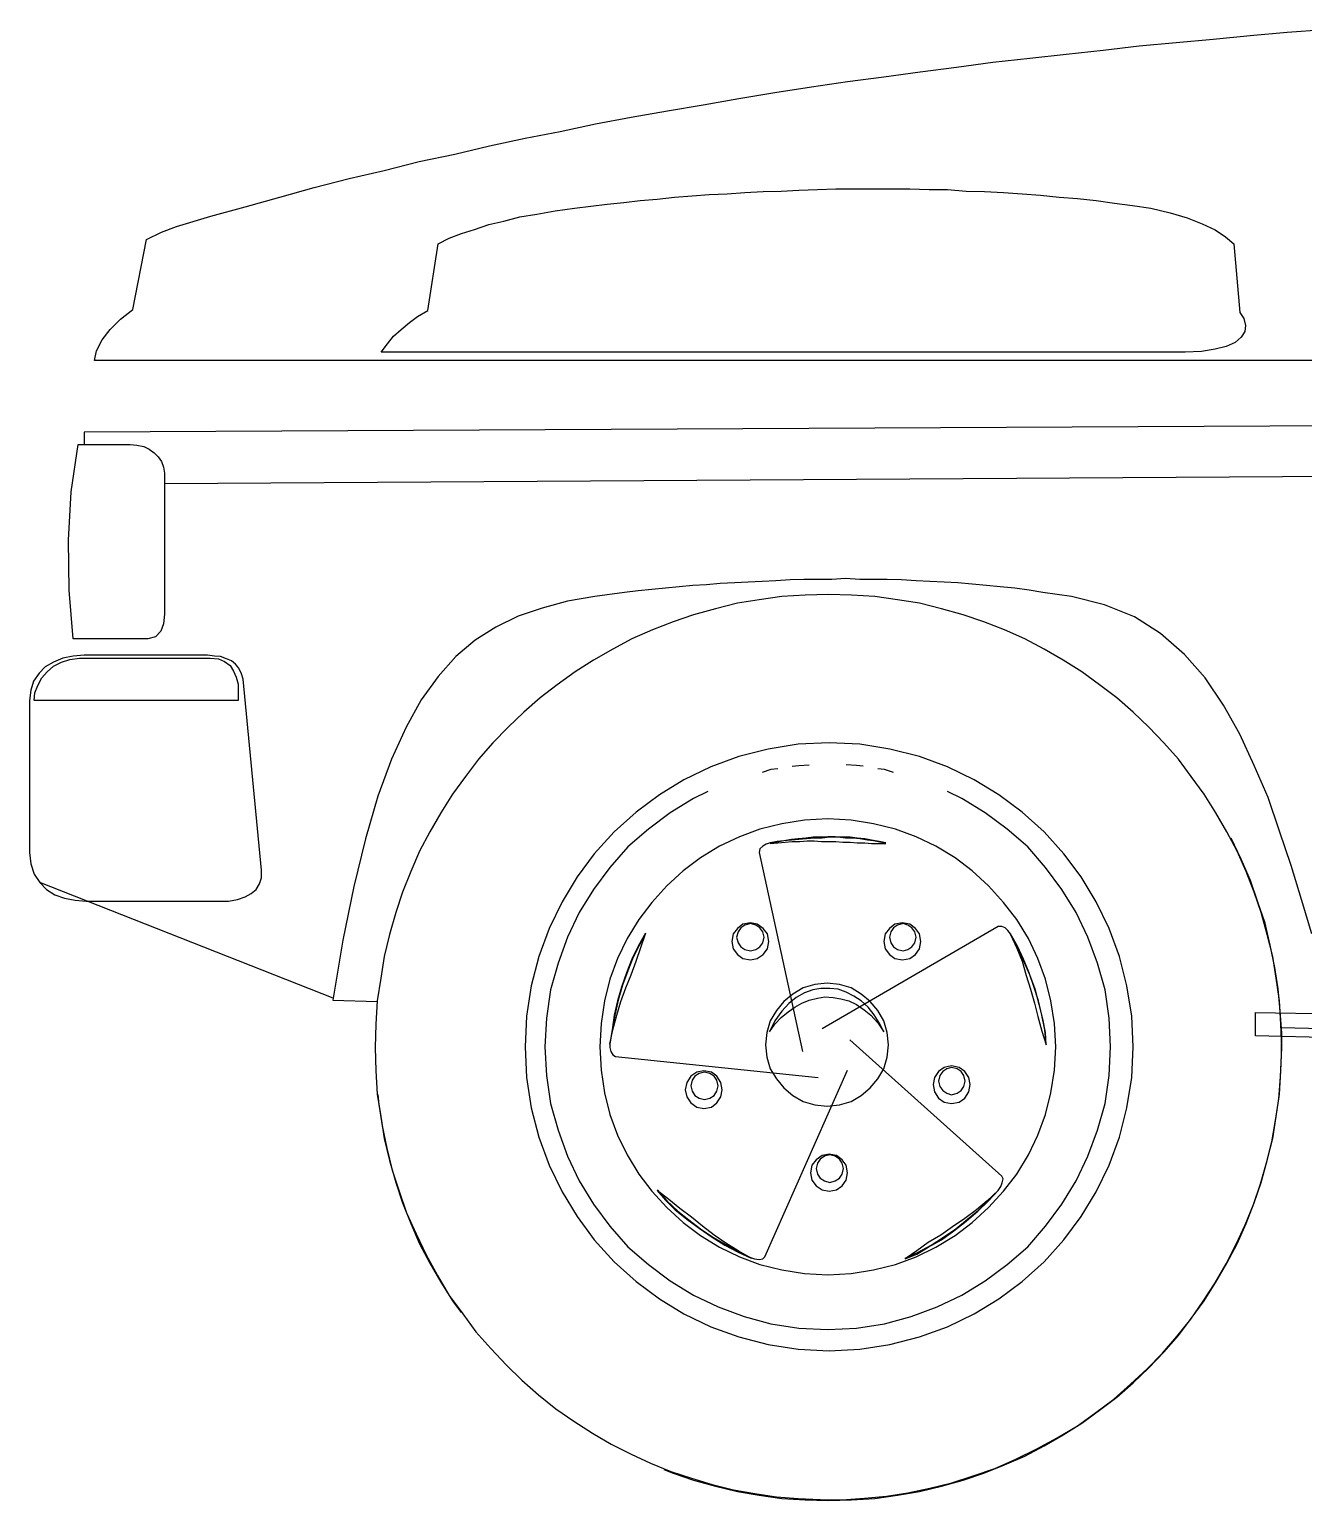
# Model space of a CAD drawing. Header units: millimetres. Extents: x 116290 to 180258, y 22146 to 121276.
# Drawn here: x 120765 to 121988, y 48615 to 50027 of the extents above; entities that cross this region are included whole.
import ezdxf

# ---------------------------------------------------------------- set-up
doc = ezdxf.new("R2010")
doc.units = ezdxf.units.MM

# ---------------------------------------------------------------- blocks, each defined once
blk = doc.blocks.new('A$C0482550F')
for p, q in [((1207.3, 1410), (1242.8, 1412.6)), ((1065.4, 1396.9), (1100.9, 1400.2)), ((1100.9, 1400.2), (1136.4, 1403.4)), ((1136.4, 1403.4), (1171.9, 1406.7)), ((1171.9, 1406.7), (1207.3, 1410)), ((924.7, 1381.1), (960.2, 1385)), ((960.2, 1385), (995.1, 1389)), ((995.1, 1389), (1030.6, 1392.9)), ((1030.6, 1392.9), (1065.4, 1396.9)), ((820.2, 1367.3), (855.1, 1371.9)), ((855.1, 1371.9), (889.9, 1376.5)), ((889.9, 1376.5), (924.7, 1381.1)), ((715.7, 1352.2), (750.6, 1357.4)), ((750.6, 1357.4), (785.4, 1362.7)), ((785.4, 1362.7), (820.2, 1367.3)), ((646.7, 1340.4), (680.9, 1346.3)), ((680.9, 1346.3), (715.7, 1352.2)), ((543.5, 1321.9), (577.7, 1328.5)), ((577.7, 1328.5), (612.5, 1334.4)), ((612.5, 1334.4), (646.7, 1340.4)), ((475.8, 1308.2), (509.4, 1314.7)), ((509.4, 1314.7), (543.5, 1321.9)), ((408.2, 1293), (441.7, 1300.9)), ((441.7, 1300.9), (475.8, 1308.2)), ((340.4, 1277.2), (374, 1285.8)), ((374, 1285.8), (408.2, 1293)), ((306.9, 1269.4), (340.4, 1277.2)), ((240.5, 1251.6), (273.4, 1260.8)), ((273.4, 1260.8), (306.9, 1269.4)), ((704.5, 1256.9), (721.6, 1257.5)), ((721.6, 1257.5), (738.7, 1258.2)), ((738.7, 1258.2), (756.5, 1258.9)), ((756.5, 1258.9), (774.2, 1259.5)), ((774.2, 1259.5), (792, 1259.5)), ((792, 1259.5), (809.7, 1259.5)), ((809.7, 1259.5), (827.5, 1259.5)), ((827.5, 1259.5), (845.2, 1259.5)), ((845.2, 1259.5), (863.6, 1258.9)), ((863.6, 1258.9), (881.4, 1258.9)), ((881.4, 1258.9), (899.1, 1257.5)), ((899.1, 1257.5), (916.9, 1256.9)), ((207, 1242.4), (240.5, 1251.6)), ((538.9, 1243.1), (554.7, 1245)), ((554.7, 1245), (570.5, 1246.4)), ((570.5, 1246.4), (586.3, 1248.3)), ((586.3, 1248.3), (602.7, 1249.6)), ((602.7, 1249.6), (619.1, 1251.6)), ((619.1, 1251.6), (636.2, 1252.9)), ((636.2, 1252.9), (652.6, 1254.2)), ((652.6, 1254.2), (669.7, 1254.9)), ((669.7, 1254.9), (686.8, 1256.2)), ((686.8, 1256.2), (704.5, 1256.9)), ((916.9, 1256.9), (935.2, 1256.2)), ((935.2, 1256.2), (953, 1254.9)), ((953, 1254.9), (970.7, 1253.6)), ((970.7, 1253.6), (988.5, 1251.6)), ((988.5, 1251.6), (1006.2, 1250.3)), ((1006.2, 1250.3), (1024, 1248.3)), ((1024, 1248.3), (1041.7, 1245.7)), ((1041.7, 1245.7), (1058.8, 1243.7)), ((1058.8, 1243.7), (1076.6, 1241.1)), ((141.3, 1223.4), (174.2, 1233.2)), ((174.2, 1233.2), (207, 1242.4)), ((455.5, 1228.6), (470.6, 1232.6)), ((470.6, 1232.6), (487, 1235.2)), ((487, 1235.2), (504.8, 1238.5)), ((504.8, 1238.5), (523.2, 1241.1)), ((523.2, 1241.1), (538.9, 1243.1)), ((1076.6, 1241.1), (1095, 1236.5)), ((1095, 1236.5), (1111.4, 1231.9)), ((1111.4, 1231.9), (1125.8, 1226)), ((112.4, 1210.9), (126.8, 1218.1)), ((126.8, 1218.1), (141.3, 1223.4)), ((402.9, 1212.2), (414.7, 1216.8)), ((414.7, 1216.8), (427.2, 1220.7)), ((427.2, 1220.7), (441, 1225.3)), ((441, 1225.3), (455.5, 1228.6)), ((1125.8, 1226), (1138.3, 1220.1)), ((1138.3, 1220.1), (1148.2, 1213.5)), ((99.2, 1143.6), (112.4, 1210.9)), ((382.5, 1142.9), (392.4, 1206.9)), ((392.4, 1206.9), (402.9, 1212.2)), ((1148.2, 1213.5), (1156.1, 1206.9)), ((1156.1, 1206.9), (1162, 1141)), ((77.5, 1124.5), (87.4, 1134.4)), ((87.4, 1134.4), (99.2, 1143.6)), ((356.9, 1124.5), (364.8, 1131.1)), ((364.8, 1131.1), (372.6, 1137)), ((372.6, 1137), (382.5, 1142.9)), ((1162, 1141), (1165.9, 1135)), ((1165.9, 1135), (1167.3, 1128.5)), ((69.7, 1114.7), (77.5, 1124.5)), ((343.7, 1110.7), (349.6, 1118)), ((349.6, 1118), (356.9, 1124.5)), ((1163.3, 1117.3), (1157.4, 1112)), ((1166.6, 1122.6), (1163.3, 1117.3)), ((1167.3, 1128.5), (1166.6, 1122.6)), ((62.4, 1094.9), (64.4, 1104.1)), ((64.4, 1104.1), (69.7, 1114.7)), ((337.8, 1102.8), (343.7, 1110.7)), ((1109.4, 1102.8), (337.8, 1102.8)), ((1125.2, 1103.5), (1109.4, 1102.8)), ((1138.3, 1105.5), (1125.2, 1103.5)), ((1148.9, 1108.1), (1138.3, 1105.5)), ((1157.4, 1112), (1148.9, 1108.1)), ((2323.6, 1094.9), (62.4, 1094.9)), ((2322.9, 1037.3), (52.6, 1025.9)), ((52.6, 1025.9), (52.4, 1014.1)), ((40.1, 968.8), (46.7, 1014.1)), ((46.7, 1014.1), (96.6, 1014.1)), ((96.6, 1014.1), (103.2, 1013.4)), ((103.2, 1013.4), (109.7, 1012.1)), ((109.7, 1012.1), (115, 1009.5)), ((115, 1009.5), (119.6, 1006.2)), ((119.6, 1006.2), (123.6, 1002.3)), ((123.6, 1002.3), (126.8, 997.7)), ((126.8, 997.7), (128.8, 992.4)), ((128.8, 992.4), (129.5, 986.5)), ((129.5, 976.5), (2322.3, 990.4)), ((129.5, 986.5), (129.5, 851.1)), ((37.5, 922.1), (40.1, 968.8)), ((38.1, 874.1), (37.5, 922.1)), ((610.6, 876.1), (597.4, 874.8)), ((623.7, 877.4), (610.6, 876.1)), ((636.9, 878.7), (623.7, 877.4)), ((650, 879.4), (636.9, 878.7)), ((663.2, 880.7), (650, 879.4)), ((677, 881.3), (663.2, 880.7)), ((690.1, 882), (677, 881.3)), ((703.3, 882.7), (690.1, 882)), ((716.4, 883.3), (703.3, 882.7)), ((730.2, 884), (716.4, 883.3)), ((743.3, 884.6), (730.2, 884)), ((756.5, 884.6), (743.3, 884.6)), ((770.3, 884.6), (756.5, 884.6)), ((783.4, 885.3), (770.3, 884.6)), ((797.2, 884.6), (783.4, 885.3)), ((810.4, 884.6), (797.2, 884.6)), ((823.5, 884.6), (810.4, 884.6)), ((837.3, 884), (823.5, 884.6)), ((851.1, 883.3), (837.3, 884)), ((864.3, 882.7), (851.1, 883.3)), ((878.1, 882), (864.3, 882.7)), ((891.2, 881.3), (878.1, 882)), ((905, 880), (891.2, 881.3)), ((918.8, 878.7), (905, 880)), ((932, 877.4), (918.8, 878.7)), ((945.8, 876.1), (932, 877.4)), ((959.6, 874.1), (945.8, 876.1)), ((42.1, 827.4), (38.1, 874.1)), ((516.6, 863.6), (492.3, 857)), ((542.9, 868.2), (516.6, 863.6)), ((571.1, 872.1), (542.9, 868.2)), ((584.3, 873.5), (571.1, 872.1)), ((597.4, 874.8), (584.3, 873.5)), ((700.6, 864.9), (679.6, 861.6)), ((722.3, 868.2), (700.6, 864.9)), ((744.6, 869.5), (722.3, 868.2)), ((767, 870.2), (744.6, 869.5)), ((789.3, 869.5), (767, 870.2)), ((811.7, 868.2), (789.3, 869.5)), ((833.4, 864.9), (811.7, 868.2)), ((854.4, 861.6), (833.4, 864.9)), ((972.7, 872.1), (959.6, 874.1)), ((986.5, 870.2), (972.7, 872.1)), ((1000.3, 868.2), (986.5, 870.2)), ((1031.9, 860.3), (1000.3, 868.2)), ((129.5, 851.1), (128.8, 841.9)), ((469.3, 849.1), (447.6, 838.6)), ((492.3, 857), (469.3, 849.1)), ((637.5, 850.5), (617.8, 843.9)), ((658.6, 856.4), (637.5, 850.5)), ((679.6, 861.6), (658.6, 856.4)), ((875.4, 856.4), (854.4, 861.6)), ((896.5, 850.5), (875.4, 856.4)), ((916.2, 843.9), (896.5, 850.5)), ((1060.8, 848.5), (1031.9, 860.3)), ((1085.8, 832.7), (1060.8, 848.5)), ((126.2, 834.7), (120.9, 829.4)), ((128.8, 841.9), (126.2, 834.7)), ((447.6, 838.6), (427.9, 826.1)), ((598.1, 836), (578.4, 827.4)), ((617.8, 843.9), (598.1, 836)), ((935.9, 836), (916.2, 843.9)), ((955.6, 827.4), (935.9, 836)), ((113.7, 827.4), (42.1, 827.4)), ((120.9, 829.4), (113.7, 827.4)), ((427.9, 826.1), (409.4, 810.4)), ((578.4, 827.4), (560, 817.6)), ((974, 817.6), (955.6, 827.4)), ((1108.8, 812.3), (1085.8, 832.7)), ((32.2, 809), (23, 805.1)), ((30.9, 805.1), (38.8, 807.7)), ((42.1, 811), (32.2, 809)), ((38.8, 807.7), (48, 809)), ((52.6, 811.7), (42.1, 811)), ((48, 809), (173.5, 809)), ((170.9, 811.7), (52.6, 811.7)), ((177.5, 811), (170.9, 811.7)), ((173.5, 809), (181.4, 808.4)), ((183.4, 810.4), (177.5, 811)), ((181.4, 808.4), (187.3, 805.8)), ((189.3, 808.4), (183.4, 810.4)), ((187.3, 805.8), (192.6, 801.8)), ((193.9, 806.4), (189.3, 808.4)), ((197.8, 803.1), (193.9, 806.4)), ((409.4, 810.4), (392.4, 791.3)), ((541.6, 807.1), (523.8, 795.9)), ((560, 817.6), (541.6, 807.1)), ((992.4, 807.1), (974, 817.6)), ((1010.2, 795.9), (992.4, 807.1)), ((1128.5, 790), (1108.8, 812.3)), ((9.2, 794.6), (3.9, 786.7)), ((15.1, 800.5), (9.2, 794.6)), ((11.8, 790), (17.1, 795.9)), ((23, 805.1), (15.1, 800.5)), ((17.1, 795.9), (23, 801.2)), ((23, 801.2), (30.9, 805.1)), ((192.6, 801.8), (195.9, 796.6)), ((195.9, 796.6), (198.5, 790.6)), ((201.1, 799.2), (197.8, 803.1)), ((203.7, 793.9), (201.1, 799.2)), ((205.1, 788.7), (203.7, 793.9)), ((392.4, 791.3), (375.9, 769)), ((523.8, 795.9), (506.7, 783.4)), ((1027.3, 783.4), (1010.2, 795.9)), ((1.3, 778.2), (0, 768.3)), ((3.9, 786.7), (1.3, 778.2)), ((5.3, 775.5), (7.9, 782.8)), ((7.9, 782.8), (11.8, 790)), ((198.5, 790.6), (200.5, 784.1)), ((200.5, 784.1), (200.5, 776.2)), ((222.8, 605.3), (205.1, 788.7)), ((506.7, 783.4), (490.3, 770.9)), ((1043.7, 770.9), (1027.3, 783.4)), ((1146.2, 763.7), (1128.5, 790)), ((0, 768.3), (0, 622.4)), ((4.6, 768.3), (5.3, 775.5)), ((200.5, 768.3), (4.6, 768.3)), ((200.5, 776.2), (200.5, 768.3)), ((375.9, 769), (361.5, 742.7)), ((490.3, 770.9), (474.5, 757.1)), ((1059.5, 757.1), (1043.7, 770.9)), ((1162, 736.1), (1146.2, 763.7)), ((474.5, 757.1), (459.4, 742.7)), ((1074.6, 742.7), (1059.5, 757.1)), ((361.5, 742.7), (347.7, 711.8)), ((459.4, 742.7), (444.9, 727.5)), ((1089, 727.5), (1074.6, 742.7)), ((1175.8, 705.9), (1162, 736.1)), ((444.9, 727.5), (431.2, 711.8)), ((709.2, 721.6), (680.9, 714.4)), ((738.1, 726.2), (709.2, 721.6)), ((767.7, 727.5), (738.1, 726.2)), ((797.2, 726.2), (767.7, 727.5)), ((826.1, 721.6), (797.2, 726.2)), ((854.4, 714.4), (826.1, 721.6)), ((1102.9, 711.8), (1089, 727.5)), ((347.7, 711.8), (334.5, 676.3)), ((431.2, 711.8), (418.7, 695.3)), ((680.9, 714.4), (654, 704.5)), ((738.7, 705.9), (748.6, 706.5)), ((793.9, 705.9), (784.1, 706.5)), ((881.4, 704.5), (854.4, 714.4)), ((1115.3, 695.3), (1102.9, 711.8)), ((418.7, 695.3), (406.2, 678.2)), ((654, 704.5), (628.3, 692.1)), ((711.8, 701.9), (703.3, 699.3)), ((718.4, 702.6), (711.8, 701.9)), ((732.2, 705.2), (738.7, 705.9)), ((800.5, 705.2), (793.9, 705.9)), ((820.9, 701.9), (814.3, 702.6)), ((829.4, 699.3), (820.9, 701.9)), ((907, 692.1), (881.4, 704.5)), ((1127.8, 678.2), (1115.3, 695.3)), ((1189, 675), (1175.8, 705.9)), ((406.2, 678.2), (395, 660.5)), ((628.3, 692.1), (604.7, 677.6)), ((651.3, 680.9), (637.5, 674.3)), ((895.2, 674.3), (881.4, 680.9)), ((930.6, 677.6), (907, 692.1)), ((1139, 660.5), (1127.8, 678.2)), ((334.5, 676.3), (322.7, 635.5)), ((604.7, 677.6), (582.3, 661.2)), ((637.5, 674.3), (615.2, 660.5)), ((917.5, 660.5), (895.2, 674.3)), ((953, 661.2), (930.6, 677.6)), ((1200.1, 642.8), (1189, 675)), ((395, 660.5), (384.5, 642.1)), ((582.3, 661.2), (561.3, 642.1)), ((615.2, 660.5), (594.2, 644.7)), ((722.3, 650), (701.3, 644.7)), ((744, 653.3), (722.3, 650)), ((766.3, 654.6), (744, 653.3)), ((788.7, 653.3), (766.3, 654.6)), ((810.4, 650), (788.7, 653.3)), ((831.4, 644.7), (810.4, 650)), ((938.5, 644.7), (917.5, 660.5)), ((974, 642.1), (953, 661.2)), ((1149.5, 642.1), (1139, 660.5)), ((384.5, 642.1), (374.6, 623.7)), ((561.3, 642.1), (542.2, 621.1)), ((594.2, 644.7), (574.4, 627.7)), ((681.6, 637.5), (662.5, 628.3)), ((701.3, 644.7), (681.6, 637.5)), ((745.3, 636.2), (738.1, 635.5)), ((752.5, 636.9), (745.3, 636.2)), ((753.8, 636.2), (746, 635.5)), ((759.1, 636.9), (752.5, 636.9)), ((761.1, 636.2), (753.8, 636.2)), ((766.3, 637.5), (759.1, 636.9)), ((768.3, 636.9), (761.1, 636.2)), ((773.6, 637.5), (766.3, 637.5)), ((776.2, 636.9), (768.3, 636.9)), ((780.8, 636.9), (773.6, 637.5)), ((783.4, 636.2), (776.2, 636.9)), ((788, 636.9), (780.8, 636.9)), ((790.7, 636.2), (783.4, 636.2)), ((794.6, 636.2), (788, 636.9)), ((797.2, 635.5), (790.7, 636.2)), ((801.8, 635.5), (794.6, 636.2)), ((851.1, 637.5), (831.4, 644.7)), ((870.2, 628.3), (851.1, 637.5)), ((958.3, 627.7), (938.5, 644.7)), ((993.1, 621.1), (974, 642.1)), ((1159.4, 623.7), (1149.5, 642.1)), ((1163.2, 615.8), (1153.5, 636)), ((1211.3, 609.9), (1200.1, 642.8)), ((0, 622.4), (1.3, 611.3)), ((322.7, 635.5), (311.5, 589.6)), ((374.6, 623.7), (366.1, 604)), ((574.4, 627.7), (557.3, 608)), ((662.5, 628.3), (644.1, 617.1)), ((701.3, 625.7), (700.6, 622.4)), ((700.6, 622.4), (742, 431.2)), ((703.9, 628.3), (701.3, 625.7)), ((707.2, 630.3), (703.9, 628.3)), ((711.1, 631.6), (707.2, 630.3)), ((717.7, 632.9), (711.1, 631.6)), ((717.7, 632.3), (711.1, 631)), ((711.1, 631), (718.4, 631.6)), ((724.3, 633.6), (717.7, 632.3)), ((724.3, 633.6), (717.7, 632.9)), ((718.4, 631.6), (725.6, 632.3)), ((731.5, 634.9), (724.3, 633.6)), ((731.5, 634.2), (724.3, 633.6)), ((725.6, 632.3), (732.2, 632.9)), ((738.1, 635.5), (731.5, 634.9)), ((738.7, 634.9), (731.5, 634.2)), ((732.2, 632.9), (739.4, 632.9)), ((746, 635.5), (738.7, 634.9)), ((739.4, 632.9), (746.6, 633.6)), ((746.6, 633.6), (753.2, 633.6)), ((753.2, 633.6), (760.4, 632.9)), ((760.4, 632.9), (767, 632.9)), ((767, 632.9), (774.2, 632.9)), ((774.2, 632.9), (780.8, 632.3)), ((780.8, 632.3), (788, 632.3)), ((788, 632.3), (794.6, 631.6)), ((794.6, 631.6), (801.8, 631.6)), ((804.5, 634.2), (797.2, 635.5)), ((808.4, 634.2), (801.8, 635.5)), ((801.8, 631.6), (808.4, 631)), ((810.4, 633.6), (804.5, 634.2)), ((815.6, 632.9), (808.4, 634.2)), ((808.4, 631), (815.6, 631)), ((816.3, 632.3), (810.4, 633.6)), ((822.2, 631.6), (815.6, 632.9)), ((815.6, 631), (822.2, 631)), ((822.2, 631), (816.3, 632.3)), ((888.6, 617.1), (870.2, 628.3)), ((975.3, 608), (958.3, 627.7)), ((1167.9, 604), (1159.4, 623.7)), ((1.3, 611.3), (4.6, 601.4)), ((542.2, 621.1), (525.8, 598.8)), ((557.3, 608), (541.6, 586.9)), ((644.1, 617.1), (627.7, 604.7)), ((905, 604.7), (888.6, 617.1)), ((991.1, 586.9), (975.3, 608)), ((1009.5, 598.8), (993.1, 621.1)), ((1172.3, 595.4), (1163.2, 615.8)), ((1221.2, 577.1), (1211.3, 609.9)), ((4.6, 601.4), (9.9, 593.5)), ((9.9, 593.5), (16.4, 586.9)), ((291.5, 482.4), (9.9, 593.5)), ((220.8, 592.2), (222.8, 598.1)), ((222.8, 598.1), (222.8, 605.3)), ((366.1, 604), (358.2, 584.3)), ((525.8, 598.8), (511.3, 575.1)), ((627.7, 604.7), (611.9, 590.2)), ((920.8, 590.2), (905, 604.7)), ((1024, 575.1), (1009.5, 598.8)), ((1175.8, 584.3), (1167.9, 604)), ((1179.3, 574.6), (1172.3, 595.4)), ((16.4, 586.9), (24.3, 581.7)), ((24.3, 581.7), (33.5, 578.4)), ((199.8, 577.1), (207, 579.7)), ((207, 579.7), (213, 583)), ((213, 583), (217.6, 586.9)), ((217.6, 586.9), (220.8, 592.2)), ((311.5, 589.6), (301, 538.3)), ((358.2, 584.3), (351.6, 564.6)), ((541.6, 586.9), (527.8, 564.6)), ((611.9, 590.2), (597.4, 574.4)), ((935.2, 574.4), (920.8, 590.2)), ((1004.9, 564.6), (991.1, 586.9)), ((1182.4, 564.6), (1175.8, 584.3)), ((33.5, 578.4), (44, 576.4)), ((44, 576.4), (54.6, 575.7)), ((54.6, 575.7), (182, 575.7)), ((182, 575.7), (191.2, 575.7)), ((191.2, 575.7), (199.8, 577.1)), ((511.3, 575.1), (498.8, 549.5)), ((597.4, 574.4), (584.9, 558)), ((947.7, 558), (935.2, 574.4)), ((1036.5, 549.5), (1024, 575.1)), ((1186.1, 554.4), (1179.3, 574.6)), ((1231, 544.2), (1221.2, 577.1)), ((351.6, 564.6), (345.7, 543.5)), ((527.8, 564.6), (516.6, 540.9)), ((584.9, 558), (573.8, 539.6)), ((684.8, 553.4), (679.6, 549.5)), ((686.8, 552.7), (682.9, 550.1)), ((692.1, 554.7), (684.8, 553.4)), ((692.1, 554.1), (686.8, 552.7)), ((698.7, 553.4), (692.1, 554.7)), ((697.3, 552.7), (692.1, 554.1)), ((701.3, 550.1), (697.3, 552.7)), ((704.5, 549.5), (698.7, 553.4)), ((930, 551.4), (761.1, 452.9)), ((830.7, 553.4), (825.5, 549.5)), ((833.4, 552.7), (829.4, 550.1)), ((838, 554.7), (830.7, 553.4)), ((838.6, 554.1), (833.4, 552.7)), ((845.2, 553.4), (838, 554.7)), ((843.2, 552.7), (838.6, 554.1)), ((847.2, 550.1), (843.2, 552.7)), ((850.5, 549.5), (845.2, 553.4)), ((933.3, 551.4), (930, 551.4)), ((936.6, 550.1), (933.3, 551.4)), ((958.9, 539.6), (947.7, 558)), ((1016.1, 540.9), (1004.9, 564.6)), ((1188.3, 543.5), (1182.4, 564.6)), ((1191.1, 533.3), (1186.1, 554.4)), ((301, 538.3), (291.2, 480.5)), ((345.7, 543.5), (340.4, 522.5)), ((498.8, 549.5), (489, 522.5)), ((516.6, 540.9), (507.4, 515.9)), ((573.8, 539.6), (564.6, 520.5)), ((591.5, 544.9), (584.3, 532.4)), ((591.5, 544.2), (585.6, 533.7)), ((586.9, 531.1), (591.5, 544.2)), ((675.6, 544.2), (674.3, 537)), ((674.3, 537), (675.6, 529.8)), ((679.6, 549.5), (675.6, 544.2)), ((680.2, 546.2), (678.9, 540.9)), ((678.9, 540.9), (680.2, 535.6)), ((682.9, 550.1), (680.2, 546.2)), ((703.9, 546.2), (701.3, 550.1)), ((705.2, 540.9), (703.9, 546.2)), ((703.9, 535.6), (705.2, 540.9)), ((708.5, 544.2), (704.5, 549.5)), ((709.8, 537), (708.5, 544.2)), ((708.5, 529.8), (709.8, 537)), ((821.5, 544.2), (820.2, 537)), ((820.2, 537), (821.5, 529.8)), ((825.5, 549.5), (821.5, 544.2)), ((826.8, 546.2), (825.5, 540.9)), ((825.5, 540.9), (826.8, 535.6)), ((829.4, 550.1), (826.8, 546.2)), ((849.8, 546.2), (847.2, 550.1)), ((851.1, 540.9), (849.8, 546.2)), ((849.8, 535.6), (851.1, 540.9)), ((854.4, 544.2), (850.5, 549.5)), ((855.7, 537), (854.4, 544.2)), ((854.4, 529.8), (855.7, 537)), ((939.2, 547.5), (936.6, 550.1)), ((941.8, 544.2), (939.2, 547.5)), ((948.4, 532.4), (941.8, 544.2)), ((948.4, 531.7), (941.8, 543.5)), ((941.8, 543.5), (947.7, 530.4)), ((968.1, 520.5), (958.9, 539.6)), ((1025.3, 515.9), (1016.1, 540.9)), ((1046.3, 522.5), (1036.5, 549.5)), ((1193.5, 522.5), (1188.3, 543.5)), ((584.3, 532.4), (578.4, 519.9)), ((585.6, 533.7), (579.7, 521.9)), ((582.3, 517.9), (586.9, 531.1)), ((675.6, 529.8), (679.6, 524.5)), ((679.6, 524.5), (684.8, 520.5)), ((680.2, 535.6), (682.9, 531.7)), ((682.9, 531.7), (686.8, 529.1)), ((686.8, 529.1), (692.1, 527.8)), ((692.1, 527.8), (697.3, 529.1)), ((697.3, 529.1), (701.3, 531.7)), ((698.7, 520.5), (704.5, 524.5)), ((701.3, 531.7), (703.9, 535.6)), ((704.5, 524.5), (708.5, 529.8)), ((821.5, 529.8), (825.5, 524.5)), ((825.5, 524.5), (830.7, 520.5)), ((826.8, 535.6), (829.4, 531.7)), ((829.4, 531.7), (833.4, 529.1)), ((833.4, 529.1), (838.6, 527.8)), ((838.6, 527.8), (843.2, 529.1)), ((843.2, 529.1), (847.2, 531.7)), ((845.2, 520.5), (850.5, 524.5)), ((847.2, 531.7), (849.8, 535.6)), ((850.5, 524.5), (854.4, 529.8)), ((947.7, 530.4), (953, 517.9)), ((954.3, 519.9), (948.4, 532.4)), ((954.3, 518.6), (948.4, 531.7)), ((1195.5, 511.9), (1191.1, 533.3)), ((340.4, 522.5), (337.2, 501.5)), ((489, 522.5), (481.7, 494.3)), ((507.4, 515.9), (500.2, 490.3)), ((564.6, 520.5), (557.3, 500.8)), ((574.4, 508.7), (569.2, 494.9)), ((578.4, 519.9), (573.1, 506.7)), ((579.7, 521.9), (574.4, 508.7)), ((577.7, 504.8), (582.3, 517.9)), ((684.8, 520.5), (692.1, 519.2)), ((692.1, 519.2), (698.7, 520.5)), ((830.7, 520.5), (838, 519.2)), ((838, 519.2), (845.2, 520.5)), ((953, 517.9), (956.9, 504.1)), ((959.6, 506.7), (954.3, 519.9)), ((960.2, 504.8), (954.3, 518.6)), ((975.3, 500.8), (968.1, 520.5)), ((1032.5, 490.3), (1025.3, 515.9)), ((1053.6, 494.3), (1046.3, 522.5)), ((1196.8, 501.5), (1193.5, 522.5)), ((1198.7, 491.4), (1195.5, 511.9)), ((337.2, 501.5), (333.9, 479.8)), ((557.3, 500.8), (552.1, 479.8)), ((569.2, 494.9), (565.2, 480.5)), ((573.1, 506.7), (568.5, 492.9)), ((572.5, 492.3), (577.7, 504.8)), ((753.8, 495.6), (742.7, 492.3)), ((765.7, 496.9), (753.8, 495.6)), ((777.5, 495.6), (765.7, 496.9)), ((788.7, 492.3), (777.5, 495.6)), ((956.9, 504.1), (960.9, 491)), ((964.2, 493.6), (959.6, 506.7)), ((965.5, 491), (960.2, 504.8)), ((980.6, 479.8), (975.3, 500.8)), ((1200.1, 479.8), (1196.8, 501.5)), ((291.2, 480.5), (333.8, 479.2)), ((481.7, 494.3), (477.2, 465.3)), ((500.2, 490.3), (496.2, 463.4)), ((565.2, 480.5), (561.9, 466)), ((568.5, 492.9), (564.6, 479.8)), ((567.8, 479.1), (572.5, 492.3)), ((732.8, 486.4), (724.3, 479.1)), ((736.1, 483.1), (728.9, 477.2)), ((742.7, 492.3), (732.8, 486.4)), ((744, 487.7), (736.1, 483.1)), ((741.4, 477.8), (748.6, 480.5)), ((751.9, 490.3), (744, 487.7)), ((748.6, 480.5), (756.5, 482.4)), ((759.8, 491.6), (751.9, 490.3)), ((756.5, 482.4), (763.7, 483.7)), ((768.3, 491.6), (759.8, 491.6)), ((763.7, 483.7), (771.6, 483.1)), ((776.2, 491), (768.3, 491.6)), ((771.6, 483.1), (778.8, 481.8)), ((784.1, 488.3), (776.2, 491)), ((778.8, 481.8), (786.7, 479.8)), ((791.3, 484.4), (784.1, 488.3)), ((798.5, 486.4), (788.7, 492.3)), ((798.5, 479.8), (791.3, 484.4)), ((807.1, 479.1), (798.5, 486.4)), ((960.9, 491), (964.8, 477.8)), ((968.8, 479.8), (964.2, 493.6)), ((969.4, 476.5), (965.5, 491)), ((1036.5, 463.4), (1032.5, 490.3)), ((1058.2, 465.3), (1053.6, 494.3)), ((1200.8, 470.3), (1198.7, 491.4)), ((333.9, 479.8), (332.6, 457.5)), ((552.1, 479.8), (548.8, 458.1)), ((564.6, 479.8), (561.3, 466)), ((563.9, 466), (567.8, 479.1)), ((717, 470.6), (711.1, 460.7)), ((722.3, 469.9), (715.7, 460.7)), ((724.3, 479.1), (717, 470.6)), ((721.6, 464), (728.2, 469.3)), ((728.9, 477.2), (722.3, 469.9)), ((728.2, 469.3), (734.8, 473.9)), ((734.8, 473.9), (741.4, 477.8)), ((786.7, 479.8), (793.9, 476.5)), ((793.9, 476.5), (801.2, 471.2)), ((805.1, 473.9), (798.5, 479.8)), ((801.2, 471.2), (807.8, 466)), ((811, 466.6), (805.1, 473.9)), ((814.3, 470.6), (807.1, 479.1)), ((815.6, 458.7), (811, 466.6)), ((820.2, 460.7), (814.3, 470.6)), ((964.8, 477.8), (968.1, 464.7)), ((972, 466), (968.8, 479.8)), ((972.7, 462.7), (969.4, 476.5)), ((983.9, 458.1), (980.6, 479.8)), ((1177.1, 446.3), (1177.1, 468.6)), ((1177.1, 468.6), (3006.4, 437.7)), ((1201.4, 457.5), (1200.1, 479.8)), ((1202.3, 448.8), (1200.8, 470.3)), ((332.6, 457.5), (331.9, 435.1)), ((477.2, 465.3), (475.8, 435.8)), ((496.2, 463.4), (494.9, 435.8)), ((548.8, 458.1), (547.5, 435.8)), ((559.3, 452.2), (557.3, 438.4)), ((557.3, 438.4), (560, 452.2)), ((559.3, 452.2), (557.3, 439)), ((561.9, 466), (559.3, 452.2)), ((561.3, 466), (559.3, 452.2)), ((560, 452.2), (563.9, 466)), ((711.1, 460.7), (707.8, 449.6)), ((715.7, 460.7), (710.5, 450.2)), ((710.5, 450.2), (715.7, 457.5)), ((715.7, 457.5), (721.6, 464)), ((807.8, 466), (814.3, 458.7)), ((814.3, 458.7), (820.2, 450.2)), ((820.2, 450.2), (815.6, 458.7)), ((823.5, 449.6), (820.2, 460.7)), ((968.1, 464.7), (972, 450.9)), ((974.7, 452.2), (972, 466)), ((975.3, 449.6), (972.7, 462.7)), ((976, 438.4), (974.7, 452.2)), ((985.2, 435.8), (983.9, 458.1)), ((1037.8, 435.8), (1036.5, 463.4)), ((1059.5, 435.8), (1058.2, 465.3)), ((1202.1, 435.1), (1201.4, 457.5)), ((1201.5, 454.4), (1254, 452.9)), ((557.3, 439), (557.3, 435.1)), ((707.8, 449.6), (706.5, 437.7)), ((933.3, 311.5), (787.4, 442.3)), ((824.8, 437.7), (823.5, 449.6)), ((972, 450.9), (976, 437.7)), ((976, 437.7), (975.3, 449.6)), ((2995.1, 400), (1177.1, 446.3)), ((1202, 427.9), (1202.3, 448.8)), ((331.9, 435.1), (332.6, 412.8)), ((475.8, 435.8), (477.2, 406.2)), ((494.9, 435.8), (496.2, 408.2)), ((547.5, 435.8), (548.8, 413.4)), ((557.3, 435.1), (558, 431.2)), ((558, 431.2), (560, 427.9)), ((560, 427.9), (562.6, 426.5)), ((562.6, 426.5), (757.1, 406.2)), ((706.5, 437.7), (707.8, 425.9)), ((707.8, 425.9), (711.1, 414.7)), ((820.2, 414.7), (823.5, 425.9)), ((823.5, 425.9), (824.8, 437.7)), ((983.9, 413.4), (985.2, 435.8)), ((1036.5, 408.2), (1037.8, 435.8)), ((1058.2, 406.2), (1059.5, 435.8)), ((1201.1, 406.8), (1202, 427.9)), ((1201.4, 412.8), (1202.1, 435.1)), ((332.6, 412.8), (333.9, 390.4)), ((548.8, 413.4), (552.1, 391.7)), ((640.8, 411.4), (634.9, 407.5)), ((642.8, 410.1), (638.8, 407.5)), ((647.4, 412.8), (640.8, 411.4)), ((648, 411.4), (642.8, 410.1)), ((654.6, 411.4), (647.4, 412.8)), ((653.3, 410.1), (648, 411.4)), ((657.2, 407.5), (653.3, 410.1)), ((659.9, 407.5), (654.6, 411.4)), ((705.9, 234), (785.4, 413.4)), ((711.1, 414.7), (717, 404.9)), ((814.3, 404.9), (820.2, 414.7)), ((872.8, 412.1), (868.9, 406.2)), ((878.1, 416), (872.8, 412.1)), ((876.8, 412.1), (874.1, 408.2)), ((880.7, 414.7), (876.8, 412.1)), ((885.3, 417.4), (878.1, 416)), ((885.3, 416), (880.7, 414.7)), ((892.5, 416), (885.3, 417.4)), ((890.5, 414.7), (885.3, 416)), ((894.5, 412.1), (890.5, 414.7)), ((897.8, 412.1), (892.5, 416)), ((897.1, 408.2), (894.5, 412.1)), ((901.7, 406.2), (897.8, 412.1)), ((980.6, 391.7), (983.9, 413.4)), ((1200.1, 390.4), (1201.4, 412.8)), ((477.2, 406.2), (481.7, 377.3)), ((496.2, 408.2), (500.2, 381.2)), ((631, 401.6), (629.6, 394.3)), ((634.9, 407.5), (631, 401.6)), ((636.2, 403.6), (634.9, 398.3)), ((634.9, 398.3), (636.2, 393)), ((638.8, 407.5), (636.2, 403.6)), ((659.9, 403.6), (657.2, 407.5)), ((663.8, 401.6), (659.9, 407.5)), ((661.2, 398.3), (659.9, 403.6)), ((659.9, 393), (661.2, 398.3)), ((665.1, 394.3), (663.8, 401.6)), ((717, 404.9), (724.3, 396.3)), ((724.3, 396.3), (732.8, 389.1)), ((798.5, 389.1), (807.1, 396.3)), ((807.1, 396.3), (814.3, 404.9)), ((868.9, 406.2), (867.6, 399.6)), ((867.6, 399.6), (868.9, 392.4)), ((874.1, 408.2), (872.8, 402.9)), ((872.8, 402.9), (874.1, 397.6)), ((874.1, 397.6), (876.8, 393.7)), ((894.5, 393.7), (897.1, 397.6)), ((898.4, 402.9), (897.1, 408.2)), ((897.1, 397.6), (898.4, 402.9)), ((903, 399.6), (901.7, 406.2)), ((901.7, 392.4), (903, 399.6)), ((1032.5, 381.2), (1036.5, 408.2)), ((1053.6, 377.3), (1058.2, 406.2)), ((1199.3, 385.9), (1201.1, 406.8)), ((333.9, 390.4), (337.2, 368.7)), ((334.6, 390), (335.5, 380.4)), ((552.1, 391.7), (557.3, 370.7)), ((629.6, 394.3), (631, 387.8)), ((631, 387.8), (634.9, 381.9)), ((634.9, 381.9), (640.8, 377.9)), ((636.2, 393), (638.8, 389.1)), ((638.8, 389.1), (642.8, 386.5)), ((642.8, 386.5), (648, 385.2)), ((648, 385.2), (653.3, 386.5)), ((653.3, 386.5), (657.2, 389.1)), ((654.6, 377.9), (659.9, 381.9)), ((657.2, 389.1), (659.9, 393)), ((659.9, 381.9), (663.8, 387.8)), ((663.8, 387.8), (665.1, 394.3)), ((732.8, 389.1), (742.7, 383.2)), ((742.7, 383.2), (753.8, 379.9)), ((777.5, 379.9), (788.7, 383.2)), ((788.7, 383.2), (798.5, 389.1)), ((868.9, 392.4), (872.8, 386.5)), ((872.8, 386.5), (878.1, 382.5)), ((876.8, 393.7), (880.7, 391.1)), ((878.1, 382.5), (885.3, 381.2)), ((880.7, 391.1), (885.3, 389.7)), ((885.3, 389.7), (890.5, 391.1)), ((885.3, 381.2), (892.5, 382.5)), ((890.5, 391.1), (894.5, 393.7)), ((892.5, 382.5), (897.8, 386.5)), ((897.8, 386.5), (901.7, 392.4)), ((975.3, 370.7), (980.6, 391.7)), ((1196.1, 365), (1199.3, 385.9)), ((1196.8, 368.7), (1200.1, 390.4)), ((335.5, 380.4), (338.7, 359.9)), ((337.2, 368.7), (340.4, 347.7)), ((481.7, 377.3), (489, 349)), ((500.2, 381.2), (507.4, 355.6)), ((557.3, 370.7), (564.6, 351)), ((640.8, 377.9), (647.4, 376.6)), ((647.4, 376.6), (654.6, 377.9)), ((753.8, 379.9), (765.7, 378.6)), ((765.7, 378.6), (777.5, 379.9)), ((968.1, 351), (975.3, 370.7)), ((1025.3, 355.6), (1032.5, 381.2)), ((1046.3, 349), (1053.6, 377.3)), ((1193.5, 347.7), (1196.8, 368.7)), ((338.7, 359.9), (343.2, 338.5)), ((507.4, 355.6), (516.6, 330.6)), ((1016.1, 330.6), (1025.3, 355.6)), ((1192.6, 344.6), (1196.1, 365)), ((340.4, 347.7), (345.7, 326.7)), ((489, 349), (498.8, 322.1)), ((564.6, 351), (573.8, 331.9)), ((958.9, 331.9), (968.1, 351)), ((1036.5, 322.1), (1046.3, 349)), ((1187.6, 324.3), (1192.6, 344.6)), ((1188.3, 326.7), (1193.5, 347.7)), ((343.2, 338.5), (348.2, 317.4)), ((345.7, 326.7), (351.6, 305.6)), ((516.6, 330.6), (527.8, 306.9)), ((573.8, 331.9), (584.9, 313.5)), ((755.2, 327.3), (751.2, 322.1)), ((761.1, 331.3), (755.2, 327.3)), ((759.1, 328), (756.5, 324)), ((763.1, 330.6), (759.1, 328)), ((767.7, 332.6), (761.1, 331.3)), ((768.3, 331.9), (763.1, 330.6)), ((774.9, 331.3), (767.7, 332.6)), ((773.6, 330.6), (768.3, 331.9)), ((777.5, 328), (773.6, 330.6)), ((780.2, 327.3), (774.9, 331.3)), ((780.2, 324), (777.5, 328)), ((784.1, 322.1), (780.2, 327.3)), ((947.7, 313.5), (958.9, 331.9)), ((1004.9, 306.9), (1016.1, 330.6)), ((1182.4, 305.6), (1188.3, 326.7)), ((348.2, 317.4), (354.9, 297.2)), ((498.8, 322.1), (511.3, 296.4)), ((584.9, 313.5), (597.4, 297.1)), ((751.2, 322.1), (749.9, 314.8)), ((749.9, 314.8), (751.2, 307.6)), ((756.5, 324), (755.2, 318.8)), ((755.2, 318.8), (756.5, 313.5)), ((756.5, 313.5), (759.1, 309.6)), ((777.5, 309.6), (780.2, 313.5)), ((781.4, 318.8), (780.2, 324)), ((780.2, 313.5), (781.4, 318.8)), ((785.4, 314.8), (784.1, 322.1)), ((784.1, 307.6), (785.4, 314.8)), ((934.6, 308.9), (933.3, 311.5)), ((935.2, 297.1), (947.7, 313.5)), ((1024, 296.4), (1036.5, 322.1)), ((1181.7, 304.2), (1187.6, 324.3)), ((351.6, 305.6), (358.2, 285.9)), ((354.9, 297.2), (362, 276.4)), ((527.8, 306.9), (541.6, 284.6)), ((597.4, 297.1), (611.9, 281.3)), ((602.7, 298.4), (611.9, 287.9)), ((602.7, 297.7), (610.6, 288.5)), ((613.9, 289.2), (602.7, 297.7)), ((751.2, 307.6), (755.2, 302.3)), ((755.2, 302.3), (761.1, 298.4)), ((759.1, 309.6), (763.1, 306.9)), ((761.1, 298.4), (767.7, 297.1)), ((763.1, 306.9), (768.3, 305.6)), ((767.7, 297.1), (774.9, 298.4)), ((768.3, 305.6), (773.6, 306.9)), ((773.6, 306.9), (777.5, 309.6)), ((774.9, 298.4), (780.2, 302.3)), ((780.2, 302.3), (784.1, 307.6)), ((930, 297.7), (919.5, 287.9)), ((920.8, 287.9), (930, 297.7)), ((920.8, 288.5), (930, 297.7)), ((920.8, 281.3), (935.2, 297.1)), ((930, 297.7), (932.6, 301.7)), ((932.6, 301.7), (933.9, 305)), ((933.9, 305), (934.6, 308.9)), ((991.1, 284.6), (1004.9, 306.9)), ((1174.9, 284.4), (1181.7, 304.2)), ((1175.8, 285.9), (1182.4, 305.6)), ((358.2, 285.9), (366.1, 266.2)), ((511.3, 296.4), (525.8, 272.8)), ((541.6, 284.6), (557.3, 263.6)), ((610.6, 288.5), (619.8, 279.3)), ((611.9, 287.9), (622.4, 278)), ((624.4, 280.6), (613.9, 289.2)), ((919.5, 287.9), (909, 279.3)), ((910.3, 278), (920.8, 287.9)), ((910.9, 278.7), (920.8, 288.5)), ((975.3, 263.6), (991.1, 284.6)), ((1009.5, 272.8), (1024, 296.4)), ((1167.2, 264.9), (1174.9, 284.4)), ((1167.9, 266.2), (1175.8, 285.9)), ((362, 276.4), (371.1, 256)), ((525.8, 272.8), (542.2, 250.4)), ((611.9, 281.3), (627.7, 266.9)), ((619.8, 279.3), (631, 270.1)), ((622.4, 278), (632.9, 269.5)), ((635.5, 272.1), (624.4, 280.6)), ((631, 270.1), (642.8, 261.6)), ((632.9, 269.5), (644.1, 260.9)), ((646.1, 263.6), (635.5, 272.1)), ((897.8, 270.8), (886, 262.9)), ((889.3, 260.9), (900.4, 270.1)), ((909, 279.3), (897.8, 270.8)), ((899.1, 268.2), (910.3, 278)), ((900.4, 270.1), (910.9, 278.7)), ((905, 266.9), (920.8, 281.3)), ((993.1, 250.4), (1009.5, 272.8)), ((366.1, 266.2), (374.6, 246.5)), ((371.1, 256), (380.7, 235.9)), ((557.3, 263.6), (574.4, 243.8)), ((627.7, 266.9), (644.1, 254.4)), ((642.8, 261.6), (655.3, 253)), ((644.1, 260.9), (655.9, 253)), ((644.1, 254.4), (662.5, 243.2)), ((657.2, 255), (646.1, 263.6)), ((668.4, 247.1), (657.2, 255)), ((874.8, 255), (862.9, 247.8)), ((870.2, 243.2), (888.6, 254.4)), ((886, 262.9), (874.8, 255)), ((875.4, 250.4), (887.3, 259)), ((877.4, 253), (889.3, 260.9)), ((887.3, 259), (899.1, 268.2)), ((888.6, 254.4), (905, 266.9)), ((958.3, 243.8), (975.3, 263.6)), ((1158.4, 246.3), (1167.2, 264.9)), ((1159.4, 246.5), (1167.9, 266.2)), ((374.6, 246.5), (384.5, 228.1)), ((542.2, 250.4), (561.3, 229.4)), ((574.4, 243.8), (594.2, 226.8)), ((655.3, 253), (667.7, 245.2)), ((655.9, 253), (668.4, 245.8)), ((662.5, 243.2), (681.6, 234)), ((667.7, 245.2), (680.2, 238.6)), ((680.2, 239.9), (668.4, 247.1)), ((668.4, 245.8), (680.2, 239.3)), ((851.1, 234), (870.2, 243.2)), ((862.9, 247.8), (851.8, 239.9)), ((851.8, 236.6), (862.9, 243.2)), ((853.1, 238.6), (865.6, 245.2)), ((862.9, 243.2), (875.4, 250.4)), ((865.6, 245.2), (877.4, 253)), ((938.5, 226.8), (958.3, 243.8)), ((974, 229.4), (993.1, 250.4)), ((1148.9, 227.3), (1158.4, 246.3)), ((1149.5, 228.1), (1159.4, 246.5)), ((380.7, 235.9), (391.6, 216.3)), ((384.5, 228.1), (395, 209.7)), ((561.3, 229.4), (582.3, 210.3)), ((594.2, 226.8), (615.2, 211)), ((692.7, 232.7), (680.2, 239.9)), ((680.2, 239.3), (692.1, 233.3)), ((680.2, 238.6), (692.7, 232.7)), ((681.6, 234), (701.3, 226.8)), ((692.1, 233.3), (696, 232)), ((696, 232), (700.6, 231.4)), ((700.6, 231.4), (703.9, 232)), ((701.3, 226.8), (722.3, 221.5)), ((703.9, 232), (705.9, 234)), ((810.4, 221.5), (831.4, 226.8)), ((831.4, 226.8), (851.1, 234)), ((851.8, 239.9), (840.6, 232)), ((840.6, 232.7), (853.1, 238.6)), ((840.6, 232), (851.8, 236.6)), ((917.5, 211), (938.5, 226.8)), ((953, 210.3), (974, 229.4)), ((1138.3, 209.2), (1148.9, 227.3)), ((1139, 209.7), (1149.5, 228.1)), ((391.6, 216.3), (403, 197.1)), ((722.3, 221.5), (744, 218.2)), ((744, 218.2), (766.3, 216.9)), ((766.3, 216.9), (788.7, 218.2)), ((788.7, 218.2), (810.4, 221.5)), ((395, 209.7), (406.2, 191.9)), ((582.3, 210.3), (604.7, 193.9)), ((615.2, 211), (637.5, 197.2)), ((895.2, 197.2), (917.5, 211)), ((930.6, 193.9), (953, 210.3)), ((1126.8, 191.4), (1138.3, 209.2)), ((1127.8, 191.9), (1139, 209.7)), ((403, 197.1), (416, 179.3)), ((406.2, 191.9), (414.4, 180.6)), ((604.7, 193.9), (628.3, 179.4)), ((637.5, 197.2), (661.2, 186)), ((661.2, 186), (686.2, 176.8)), ((846.5, 176.8), (871.5, 186)), ((871.5, 186), (895.2, 197.2)), ((907, 179.4), (930.6, 193.9)), ((1115, 174.2), (1126.8, 191.4)), ((1115.3, 174.8), (1127.8, 191.9)), ((416, 179.3), (428.5, 162.2)), ((628.3, 179.4), (654, 166.9)), ((686.2, 176.8), (711.8, 169.6)), ((711.8, 169.6), (738.7, 165.6)), ((793.9, 165.6), (820.9, 169.6)), ((820.9, 169.6), (846.5, 176.8)), ((881.4, 166.9), (907, 179.4)), ((1101.5, 157.6), (1115, 174.2)), ((1102.9, 158.4), (1115.3, 174.8)), ((428.5, 162.2), (442.9, 145.9)), ((654, 166.9), (680.9, 157.1)), ((680.9, 157.1), (709.2, 149.9)), ((738.7, 165.6), (766.3, 164.3)), ((766.3, 164.3), (793.9, 165.6)), ((826.1, 149.9), (854.4, 157.1)), ((854.4, 157.1), (881.4, 166.9)), ((1087.6, 141.5), (1101.5, 157.6)), ((1089, 142.6), (1102.9, 158.4)), ((442.9, 145.9), (457.8, 130)), ((709.2, 149.9), (738.1, 145.3)), ((738.1, 145.3), (767.7, 143.9)), ((767.7, 143.9), (797.2, 145.3)), ((797.2, 145.3), (826.1, 149.9)), ((1073.1, 126.6), (1087.6, 141.5)), ((1074.6, 127.5), (1089, 142.6)), ((457.8, 130), (472.7, 115.5)), ((1059.5, 113.1), (1074.6, 127.5)), ((472.7, 115.5), (488.8, 101.6)), ((1043.7, 99.2), (1059.5, 113.1)), ((1057.1, 111.7), (1073.1, 126.6)), ((488.8, 101.6), (505.4, 88)), ((1027.3, 86.8), (1043.7, 99.2)), ((1040.9, 97.3), (1057.1, 111.7)), ((505.4, 88), (522.6, 76.2)), ((1010.2, 74.3), (1027.3, 86.8)), ((1023.7, 84.7), (1040.9, 97.3)), ((522.6, 76.2), (540.5, 64.7)), ((986.7, 60.4), (1006, 71.9)), ((992.4, 63.1), (1010.2, 74.3)), ((1006, 71.9), (1023.7, 84.7)), ((540.5, 64.7), (558.5, 54.1)), ((967.2, 49.6), (986.7, 60.4)), ((974, 52.6), (992.4, 63.1)), ((558.5, 54.1), (577.5, 44.6)), ((577.5, 44.6), (596.1, 35.8)), ((935.9, 34.2), (955.6, 42.7)), ((947, 39.9), (967.2, 49.6)), ((955.6, 42.7), (974, 52.6)), ((596.1, 35.8), (615.6, 28.1)), ((608.9, 29.9), (617.8, 26.3)), ((905.8, 23.7), (926.6, 30.7)), ((916.2, 26.3), (935.9, 34.2)), ((926.6, 30.7), (947, 39.9)), ((615.6, 28.1), (635.4, 21.4)), ((617.8, 26.3), (637.5, 19.7)), ((635.4, 21.4), (655.5, 15.5)), ((637.5, 19.7), (658.6, 13.8)), ((655.5, 15.5), (675.8, 10.4)), ((864.5, 12), (885.6, 17)), ((875.4, 13.8), (896.5, 19.7)), ((885.6, 17), (905.8, 23.7)), ((896.5, 19.7), (916.2, 26.3)), ((658.6, 13.8), (679.6, 8.6)), ((675.8, 10.4), (696.2, 6.9)), ((679.6, 8.6), (700.6, 5.3)), ((696.2, 6.9), (717.1, 3.7)), ((700.6, 5.3), (722.3, 2)), ((717.1, 3.7), (738, 1.9)), ((722.3, 2), (744.6, 0.7)), ((738, 1.9), (759.2, 1.1)), ((744.6, 0.7), (767, 0)), ((759.2, 1.1), (780, 0.8)), ((767, 0), (789.3, 0.7)), ((780, 0.8), (801.5, 2.2)), ((789.3, 0.7), (811.7, 2)), ((801.5, 2.2), (822.6, 4.3)), ((811.7, 2), (833.4, 5.3)), ((822.6, 4.3), (843.2, 7.5)), ((833.4, 5.3), (854.4, 8.6)), ((843.2, 7.5), (864.5, 12)), ((854.4, 8.6), (875.4, 13.8))]:
    blk.add_line(p, q)

msp = doc.modelspace()

# ---------------------------------------------------------------- block references
msp.add_blockref('A$C0482550F', (120764.6, 48614.7))

doc.saveas('drawing.dxf')
